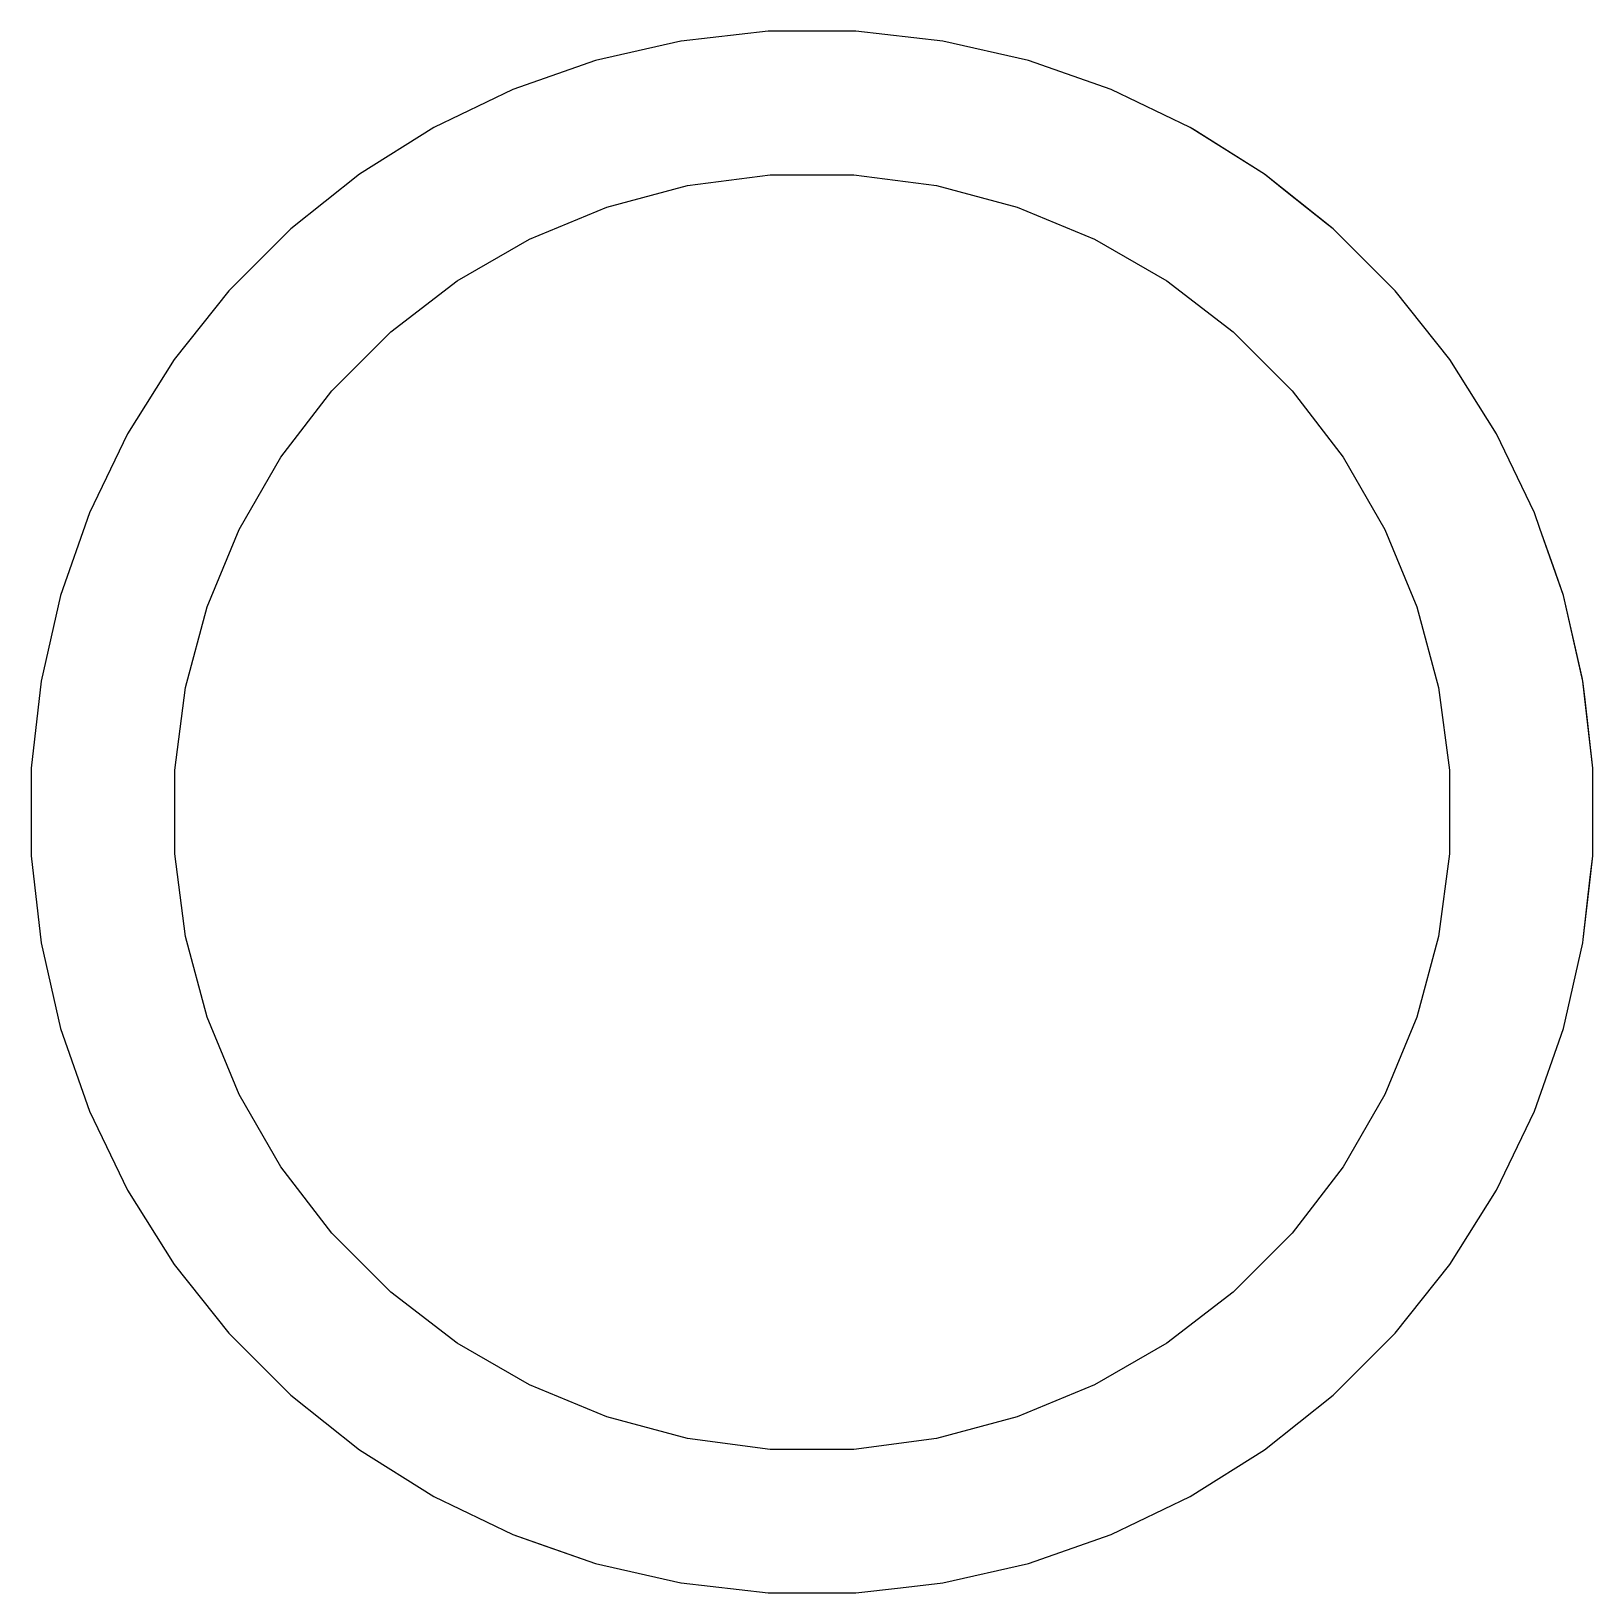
# Model space of a CAD drawing. Header units: inches. Extents: x 6.57 to 9.79, y -8.72 to -3.17.
# Drawn here: x 6.8508 to 7.0673, y -8.0409 to -7.8243 of the extents above; entities that cross this region are included whole.
import ezdxf

# ---------------------------------------------------------------- set-up
doc = ezdxf.new("R2010")
doc.units = ezdxf.units.IN
doc.header["$MEASUREMENT"] = 0
doc.layers.add('In1.Cu', color=91, linetype='CONTINUOUS', true_color=0x7fc87f)

msp = doc.modelspace()

# ---------------------------------------------------------------- linework, layer by layer
at = {"layer": 'In1.Cu', "linetype": 'CONTINUOUS'}
for p, q in [((6.95297, -7.82433), (6.94089, -7.82569)), ((6.95297, -7.82433), (6.94089, -7.82569)), ((6.95297, -7.82433), (6.94089, -7.82569)), ((6.95297, -7.82433), (6.94089, -7.82569)), ((6.96513, -7.82433), (6.95297, -7.82433)), ((6.95297, -7.82433), (6.95297, -7.82433)), ((6.96513, -7.82433), (6.95297, -7.82433)), ((6.95297, -7.82433), (6.95297, -7.82433)), ((6.96513, -7.82433), (6.95297, -7.82433)), ((6.95297, -7.82433), (6.95297, -7.82433)), ((6.96513, -7.82433), (6.95297, -7.82433)), ((6.95297, -7.82433), (6.95297, -7.82433)), ((6.97722, -7.82569), (6.96513, -7.82433)), ((6.96513, -7.82433), (6.96513, -7.82433)), ((6.97722, -7.82569), (6.96513, -7.82433)), ((6.96513, -7.82433), (6.96513, -7.82433)), ((6.97722, -7.82569), (6.96513, -7.82433)), ((6.96513, -7.82433), (6.96513, -7.82433)), ((6.97722, -7.82569), (6.96513, -7.82433)), ((6.96513, -7.82433), (6.96513, -7.82433)), ((6.94088, -7.82569), (6.92903, -7.82839)), ((6.94088, -7.82569), (6.92903, -7.82839)), ((6.94088, -7.82569), (6.92903, -7.82839)), ((6.94088, -7.82569), (6.92903, -7.82839)), ((6.94089, -7.82569), (6.94088, -7.82569)), ((6.94089, -7.82569), (6.94088, -7.82569)), ((6.94089, -7.82569), (6.94088, -7.82569)), ((6.94089, -7.82569), (6.94088, -7.82569)), ((6.98908, -7.82839), (6.97722, -7.82569)), ((6.97722, -7.82569), (6.97722, -7.82569)), ((6.98908, -7.82839), (6.97722, -7.82569)), ((6.97722, -7.82569), (6.97722, -7.82569)), ((6.98908, -7.82839), (6.97722, -7.82569)), ((6.97722, -7.82569), (6.97722, -7.82569)), ((6.98908, -7.82839), (6.97722, -7.82569)), ((6.97722, -7.82569), (6.97722, -7.82569)), ((6.92903, -7.82839), (6.91755, -7.83241)), ((6.92903, -7.82839), (6.91755, -7.83241)), ((6.92903, -7.82839), (6.91755, -7.83241)), ((6.92903, -7.82839), (6.91755, -7.83241)), ((6.92903, -7.82839), (6.92903, -7.82839)), ((6.92903, -7.82839), (6.92903, -7.82839)), ((6.92903, -7.82839), (6.92903, -7.82839)), ((6.92903, -7.82839), (6.92903, -7.82839)), ((7.00056, -7.83241), (6.98908, -7.82839)), ((6.98908, -7.82839), (6.98908, -7.82839)), ((7.00056, -7.83241), (6.98908, -7.82839)), ((6.98908, -7.82839), (6.98908, -7.82839)), ((7.00056, -7.83241), (6.98908, -7.82839)), ((6.98908, -7.82839), (6.98908, -7.82839)), ((7.00056, -7.83241), (6.98908, -7.82839)), ((6.98908, -7.82839), (6.98908, -7.82839)), ((6.91755, -7.83241), (6.90659, -7.83769)), ((6.91755, -7.83241), (6.90659, -7.83769)), ((6.91755, -7.83241), (6.90659, -7.83769)), ((6.91755, -7.83241), (6.90659, -7.83769)), ((6.91755, -7.83241), (6.91755, -7.83241)), ((6.91755, -7.83241), (6.91755, -7.83241)), ((6.91755, -7.83241), (6.91755, -7.83241)), ((6.91755, -7.83241), (6.91755, -7.83241)), ((7.01152, -7.83769), (7.00056, -7.83241)), ((7.00056, -7.83241), (7.00056, -7.83241)), ((7.01152, -7.83769), (7.00056, -7.83241)), ((7.00056, -7.83241), (7.00056, -7.83241)), ((7.01152, -7.83769), (7.00056, -7.83241)), ((7.00056, -7.83241), (7.00056, -7.83241)), ((7.01152, -7.83769), (7.00056, -7.83241)), ((7.00056, -7.83241), (7.00056, -7.83241)), ((6.90659, -7.83769), (6.89629, -7.84416)), ((6.90659, -7.83769), (6.89629, -7.84416)), ((6.90659, -7.83769), (6.89629, -7.84416)), ((6.90659, -7.83769), (6.89629, -7.84416)), ((7.01187, -7.83791), (7.01152, -7.83769)), ((7.02181, -7.84416), (7.01152, -7.83769)), ((7.01152, -7.83769), (7.01152, -7.83769)), ((7.02181, -7.84416), (7.01152, -7.83769)), ((7.01152, -7.83769), (7.01152, -7.83769)), ((7.01205, -7.83802), (7.01152, -7.83769)), ((7.02181, -7.84416), (7.01187, -7.83791)), ((7.02181, -7.84416), (7.01205, -7.83802)), ((6.89629, -7.84416), (6.88678, -7.85174)), ((6.89629, -7.84416), (6.88678, -7.85174)), ((6.89629, -7.84416), (6.88678, -7.85174)), ((6.89629, -7.84416), (6.88678, -7.85174)), ((6.94177, -7.84573), (6.95326, -7.84422)), ((6.94177, -7.84573), (6.95326, -7.84422)), ((6.94177, -7.84573), (6.95326, -7.84422)), ((6.94177, -7.84573), (6.95326, -7.84422)), ((6.95326, -7.84422), (6.96485, -7.84422)), ((6.95326, -7.84422), (6.96485, -7.84422)), ((6.95326, -7.84422), (6.96485, -7.84422)), ((6.95326, -7.84422), (6.96485, -7.84422)), ((6.96485, -7.84422), (6.97633, -7.84573)), ((6.96485, -7.84422), (6.97633, -7.84573)), ((6.96485, -7.84422), (6.97633, -7.84573)), ((6.96485, -7.84422), (6.97633, -7.84573)), ((7.03132, -7.85174), (7.02181, -7.84416)), ((7.02474, -7.84649), (7.02181, -7.84416)), ((7.03132, -7.85174), (7.02181, -7.84416)), ((7.0255, -7.8471), (7.02181, -7.84416)), ((6.93058, -7.84873), (6.94177, -7.84573)), ((6.93058, -7.84873), (6.94177, -7.84573)), ((6.93058, -7.84873), (6.94177, -7.84573)), ((6.93058, -7.84873), (6.94177, -7.84573)), ((6.97633, -7.84573), (6.98753, -7.84873)), ((6.97633, -7.84573), (6.98753, -7.84873)), ((6.97633, -7.84573), (6.98753, -7.84873)), ((6.97633, -7.84573), (6.98753, -7.84873)), ((7.03054, -7.85112), (7.02474, -7.84649)), ((7.0305, -7.85109), (7.0255, -7.8471)), ((6.91987, -7.85317), (6.93058, -7.84873)), ((6.91987, -7.85317), (6.93058, -7.84873)), ((6.91987, -7.85317), (6.93058, -7.84873)), ((6.91987, -7.85317), (6.93058, -7.84873)), ((6.98753, -7.84873), (6.99823, -7.85317)), ((6.98753, -7.84873), (6.99823, -7.85317)), ((6.98753, -7.84873), (6.99823, -7.85317)), ((6.98753, -7.84873), (6.99823, -7.85317)), ((6.88678, -7.85174), (6.87818, -7.86034)), ((6.88678, -7.85174), (6.87818, -7.86034)), ((6.88678, -7.85174), (6.87818, -7.86034)), ((6.88678, -7.85174), (6.87818, -7.86034)), ((7.03132, -7.85174), (7.0305, -7.85109)), ((7.03132, -7.85174), (7.03054, -7.85112)), ((7.03992, -7.86034), (7.03132, -7.85174)), ((7.03992, -7.86034), (7.03132, -7.85174)), ((7.03992, -7.86034), (7.03132, -7.85174)), ((7.03992, -7.86034), (7.03132, -7.85174)), ((6.90984, -7.85896), (6.91987, -7.85317)), ((6.90984, -7.85896), (6.91987, -7.85317)), ((6.90984, -7.85896), (6.91987, -7.85317)), ((6.90984, -7.85896), (6.91987, -7.85317)), ((6.99823, -7.85317), (7.00827, -7.85896)), ((6.99823, -7.85317), (7.00827, -7.85896)), ((6.99823, -7.85317), (7.00827, -7.85896)), ((6.99823, -7.85317), (7.00827, -7.85896)), ((6.90065, -7.86601), (6.90984, -7.85896)), ((6.90065, -7.86601), (6.90984, -7.85896)), ((6.90065, -7.86601), (6.90984, -7.85896)), ((6.90065, -7.86601), (6.90984, -7.85896)), ((7.00827, -7.85896), (7.01746, -7.86601)), ((7.00827, -7.85896), (7.01746, -7.86601)), ((7.00827, -7.85896), (7.01746, -7.86601)), ((7.00827, -7.85896), (7.01746, -7.86601)), ((6.87818, -7.86034), (6.8706, -7.86985)), ((6.87818, -7.86034), (6.8706, -7.86985)), ((6.87818, -7.86034), (6.8706, -7.86985)), ((6.87818, -7.86034), (6.8706, -7.86985)), ((7.04751, -7.86985), (7.03992, -7.86034)), ((7.04751, -7.86985), (7.03992, -7.86034)), ((7.04751, -7.86985), (7.03992, -7.86034)), ((7.04751, -7.86985), (7.03992, -7.86034)), ((6.89245, -7.87421), (6.90065, -7.86601)), ((6.89245, -7.87421), (6.90065, -7.86601)), ((6.89245, -7.87421), (6.90065, -7.86601)), ((6.89245, -7.87421), (6.90065, -7.86601)), ((7.01746, -7.86601), (7.02565, -7.87421)), ((7.01746, -7.86601), (7.02565, -7.87421)), ((7.01746, -7.86601), (7.02565, -7.87421)), ((7.01746, -7.86601), (7.02565, -7.87421)), ((6.8706, -7.86985), (6.86413, -7.88015)), ((6.8706, -7.86985), (6.86413, -7.88015)), ((6.8706, -7.86985), (6.86413, -7.88015)), ((6.8706, -7.86985), (6.86413, -7.88015)), ((7.05398, -7.88015), (7.04751, -7.86985)), ((7.05398, -7.88015), (7.04751, -7.86985)), ((7.05398, -7.88015), (7.04751, -7.86985)), ((7.05398, -7.88015), (7.04751, -7.86985)), ((6.8854, -7.8834), (6.89245, -7.87421)), ((6.8854, -7.8834), (6.89245, -7.87421)), ((6.8854, -7.8834), (6.89245, -7.87421)), ((6.8854, -7.8834), (6.89245, -7.87421)), ((7.02565, -7.87421), (7.03271, -7.8834)), ((7.02565, -7.87421), (7.03271, -7.8834)), ((7.02565, -7.87421), (7.03271, -7.8834)), ((7.02565, -7.87421), (7.03271, -7.8834)), ((6.86413, -7.88015), (6.85885, -7.89111)), ((6.86413, -7.88015), (6.85885, -7.89111)), ((6.86413, -7.88015), (6.85885, -7.89111)), ((6.86413, -7.88015), (6.85885, -7.89111)), ((7.05925, -7.89111), (7.05398, -7.88015)), ((7.05925, -7.89111), (7.05398, -7.88015)), ((7.05925, -7.89111), (7.05398, -7.88015)), ((7.05925, -7.89111), (7.05398, -7.88015)), ((6.8796, -7.89343), (6.8854, -7.8834)), ((6.8796, -7.89343), (6.8854, -7.8834)), ((6.8796, -7.89343), (6.8854, -7.8834)), ((6.8796, -7.89343), (6.8854, -7.8834)), ((7.03271, -7.8834), (7.0385, -7.89343)), ((7.03271, -7.8834), (7.0385, -7.89343)), ((7.03271, -7.8834), (7.0385, -7.89343)), ((7.03271, -7.8834), (7.0385, -7.89343)), ((6.85885, -7.89111), (6.85483, -7.90259)), ((6.85885, -7.89111), (6.85483, -7.90259)), ((6.85885, -7.89111), (6.85483, -7.90259)), ((6.85885, -7.89111), (6.85483, -7.90259)), ((6.85885, -7.89111), (6.85885, -7.89111)), ((6.85885, -7.89111), (6.85885, -7.89111)), ((6.85885, -7.89111), (6.85885, -7.89111)), ((6.85885, -7.89111), (6.85885, -7.89111)), ((7.06002, -7.8933), (7.05925, -7.89111)), ((7.06002, -7.8933), (7.05925, -7.89111)), ((7.06002, -7.8933), (7.05925, -7.89111)), ((7.06002, -7.8933), (7.05925, -7.89111)), ((6.87517, -7.90414), (6.8796, -7.89343)), ((6.87517, -7.90414), (6.8796, -7.89343)), ((6.87517, -7.90414), (6.8796, -7.89343)), ((6.87517, -7.90414), (6.8796, -7.89343)), ((7.0385, -7.89343), (7.04293, -7.90414)), ((7.0385, -7.89343), (7.04293, -7.90414)), ((7.0385, -7.89343), (7.04293, -7.90414)), ((7.0385, -7.89343), (7.04293, -7.90414)), ((7.06327, -7.90259), (7.06002, -7.8933)), ((7.06183, -7.89846), (7.06002, -7.8933)), ((7.06327, -7.90259), (7.06002, -7.8933)), ((7.06327, -7.90259), (7.06002, -7.8933)), ((7.06327, -7.90259), (7.06183, -7.89846)), ((6.85483, -7.90259), (6.85213, -7.91445)), ((6.85483, -7.90259), (6.85213, -7.91445)), ((6.85483, -7.90259), (6.85213, -7.91445)), ((6.85483, -7.90259), (6.85213, -7.91445)), ((6.85483, -7.90259), (6.85483, -7.90259)), ((6.85483, -7.90259), (6.85483, -7.90259)), ((6.85483, -7.90259), (6.85483, -7.90259)), ((6.85483, -7.90259), (6.85483, -7.90259)), ((7.06598, -7.91445), (7.06327, -7.90259)), ((7.06327, -7.90259), (7.06327, -7.90259)), ((7.06587, -7.91396), (7.06327, -7.90259)), ((7.06598, -7.91445), (7.06327, -7.90259)), ((7.06327, -7.90259), (7.06327, -7.90259)), ((7.06598, -7.91445), (7.06327, -7.90259)), ((7.06327, -7.90259), (7.06327, -7.90259)), ((6.87217, -7.91533), (6.87517, -7.90414)), ((6.87217, -7.91533), (6.87517, -7.90414)), ((6.87217, -7.91533), (6.87517, -7.90414)), ((6.87217, -7.91533), (6.87517, -7.90414)), ((7.04293, -7.90414), (7.04593, -7.91533)), ((7.04293, -7.90414), (7.04593, -7.91533)), ((7.04293, -7.90414), (7.04593, -7.91533)), ((7.04293, -7.90414), (7.04593, -7.91533)), ((6.85213, -7.91445), (6.85076, -7.92653)), ((6.85213, -7.91445), (6.85076, -7.92653)), ((6.85213, -7.91445), (6.85076, -7.92653)), ((6.85213, -7.91445), (6.85076, -7.92653)), ((6.85213, -7.91445), (6.85213, -7.91445)), ((6.85213, -7.91445), (6.85213, -7.91445)), ((6.85213, -7.91445), (6.85213, -7.91445)), ((6.85213, -7.91445), (6.85213, -7.91445)), ((6.87066, -7.92682), (6.87217, -7.91533)), ((6.87066, -7.92682), (6.87217, -7.91533)), ((6.87066, -7.92682), (6.87217, -7.91533)), ((6.87066, -7.92682), (6.87217, -7.91533)), ((7.04593, -7.91533), (7.04745, -7.92682)), ((7.04593, -7.91533), (7.04745, -7.92682)), ((7.04593, -7.91533), (7.04745, -7.92682)), ((7.04593, -7.91533), (7.04745, -7.92682)), ((7.06598, -7.91445), (7.06587, -7.91396)), ((7.06621, -7.91649), (7.06598, -7.91445)), ((7.06598, -7.91445), (7.06598, -7.91445)), ((7.06622, -7.91663), (7.06598, -7.91445)), ((7.06598, -7.91445), (7.06598, -7.91445)), ((7.06622, -7.91663), (7.06598, -7.91445)), ((7.06598, -7.91445), (7.06598, -7.91445)), ((7.06622, -7.91663), (7.06598, -7.91445)), ((7.06598, -7.91445), (7.06598, -7.91445)), ((7.06734, -7.92653), (7.06621, -7.91649)), ((7.06734, -7.92653), (7.06622, -7.91663)), ((7.06734, -7.92653), (7.06622, -7.91663)), ((7.06734, -7.92653), (7.06622, -7.91663)), ((6.85076, -7.92653), (6.85076, -7.93869)), ((6.85076, -7.92653), (6.85076, -7.93869)), ((6.85076, -7.92653), (6.85076, -7.93869)), ((6.85076, -7.92653), (6.85076, -7.93869)), ((7.06734, -7.93869), (7.06734, -7.92653)), ((7.06734, -7.93869), (7.06734, -7.92653)), ((7.06734, -7.93869), (7.06734, -7.92653)), ((7.06734, -7.93869), (7.06734, -7.92653)), ((6.87066, -7.93841), (6.87066, -7.92682)), ((6.87066, -7.93841), (6.87066, -7.92682)), ((6.87066, -7.93841), (6.87066, -7.92682)), ((6.87066, -7.93841), (6.87066, -7.92682)), ((7.04745, -7.92682), (7.04745, -7.93841)), ((7.04745, -7.92682), (7.04745, -7.93841)), ((7.04745, -7.92682), (7.04745, -7.93841)), ((7.04745, -7.92682), (7.04745, -7.93841)), ((6.85076, -7.93869), (6.85213, -7.95078)), ((6.85076, -7.93869), (6.85213, -7.95078)), ((6.85076, -7.93869), (6.85213, -7.95078)), ((6.85076, -7.93869), (6.85213, -7.95078)), ((6.87217, -7.94989), (6.87066, -7.93841)), ((6.87217, -7.94989), (6.87066, -7.93841)), ((6.87217, -7.94989), (6.87066, -7.93841)), ((6.87217, -7.94989), (6.87066, -7.93841)), ((7.04745, -7.93841), (7.04593, -7.94989)), ((7.04745, -7.93841), (7.04593, -7.94989)), ((7.04745, -7.93841), (7.04593, -7.94989)), ((7.04745, -7.93841), (7.04593, -7.94989)), ((7.06695, -7.94212), (7.06734, -7.93869)), ((7.067, -7.94167), (7.06734, -7.93869)), ((7.067, -7.94167), (7.06734, -7.93869)), ((7.06702, -7.94156), (7.06734, -7.93869)), ((7.06603, -7.95028), (7.06702, -7.94156)), ((7.06603, -7.95028), (7.067, -7.94167)), ((7.06603, -7.95028), (7.067, -7.94167)), ((7.06603, -7.95028), (7.06695, -7.94212)), ((6.87517, -7.96109), (6.87217, -7.94989)), ((6.87517, -7.96109), (6.87217, -7.94989)), ((6.87517, -7.96109), (6.87217, -7.94989)), ((6.87517, -7.96109), (6.87217, -7.94989)), ((7.04593, -7.94989), (7.04293, -7.96109)), ((7.04593, -7.94989), (7.04293, -7.96109)), ((7.04593, -7.94989), (7.04293, -7.96109)), ((7.04593, -7.94989), (7.04293, -7.96109)), ((7.06598, -7.95078), (7.06603, -7.95028)), ((7.06598, -7.95078), (7.06603, -7.95028)), ((7.06598, -7.95078), (7.06603, -7.95028)), ((7.06598, -7.95078), (7.06603, -7.95028)), ((6.85213, -7.95078), (6.85213, -7.95078)), ((6.85213, -7.95078), (6.85483, -7.96264)), ((6.85213, -7.95078), (6.85213, -7.95078)), ((6.85213, -7.95078), (6.85483, -7.96264)), ((6.85213, -7.95078), (6.85213, -7.95078)), ((6.85213, -7.95078), (6.85483, -7.96264)), ((6.85213, -7.95078), (6.85213, -7.95078)), ((6.85213, -7.95078), (6.85483, -7.96264)), ((7.06327, -7.96264), (7.06598, -7.95078)), ((7.06327, -7.96264), (7.06598, -7.95078)), ((7.06327, -7.96264), (7.06598, -7.95078)), ((7.06327, -7.96264), (7.06598, -7.95078)), ((6.8796, -7.97179), (6.87517, -7.96109)), ((6.8796, -7.97179), (6.87517, -7.96109)), ((6.8796, -7.97179), (6.87517, -7.96109)), ((6.8796, -7.97179), (6.87517, -7.96109)), ((7.04293, -7.96109), (7.0385, -7.97179)), ((7.04293, -7.96109), (7.0385, -7.97179)), ((7.04293, -7.96109), (7.0385, -7.97179)), ((7.04293, -7.96109), (7.0385, -7.97179)), ((6.85483, -7.96264), (6.85483, -7.96264)), ((6.85483, -7.96264), (6.85885, -7.97412)), ((6.85483, -7.96264), (6.85483, -7.96264)), ((6.85483, -7.96264), (6.85885, -7.97412)), ((6.85483, -7.96264), (6.85483, -7.96264)), ((6.85483, -7.96264), (6.85885, -7.97412)), ((6.85483, -7.96264), (6.85483, -7.96264)), ((6.85483, -7.96264), (6.85885, -7.97412)), ((7.05925, -7.97412), (7.06327, -7.96264)), ((7.05925, -7.97412), (7.06327, -7.96264)), ((7.05925, -7.97412), (7.06327, -7.96264)), ((7.05925, -7.97412), (7.06327, -7.96264)), ((6.8854, -7.98183), (6.8796, -7.97179)), ((6.8854, -7.98183), (6.8796, -7.97179)), ((6.8854, -7.98183), (6.8796, -7.97179)), ((6.8854, -7.98183), (6.8796, -7.97179)), ((7.0385, -7.97179), (7.03271, -7.98183)), ((7.0385, -7.97179), (7.03271, -7.98183)), ((7.0385, -7.97179), (7.03271, -7.98183)), ((7.0385, -7.97179), (7.03271, -7.98183)), ((6.85885, -7.97412), (6.85885, -7.97412)), ((6.85885, -7.97412), (6.86413, -7.98508)), ((6.85885, -7.97412), (6.85885, -7.97412)), ((6.85885, -7.97412), (6.86413, -7.98508)), ((6.85885, -7.97412), (6.85885, -7.97412)), ((6.85885, -7.97412), (6.86413, -7.98508)), ((6.85885, -7.97412), (6.85885, -7.97412)), ((6.85885, -7.97412), (6.86413, -7.98508)), ((7.05398, -7.98508), (7.05925, -7.97412)), ((7.05398, -7.98508), (7.05925, -7.97412)), ((7.05398, -7.98508), (7.05925, -7.97412)), ((7.05398, -7.98508), (7.05925, -7.97412)), ((6.89245, -7.99102), (6.8854, -7.98183)), ((6.89245, -7.99102), (6.8854, -7.98183)), ((6.89245, -7.99102), (6.8854, -7.98183)), ((6.89245, -7.99102), (6.8854, -7.98183)), ((7.03271, -7.98183), (7.02565, -7.99102)), ((7.03271, -7.98183), (7.02565, -7.99102)), ((7.03271, -7.98183), (7.02565, -7.99102)), ((7.03271, -7.98183), (7.02565, -7.99102)), ((6.86413, -7.98508), (6.86413, -7.98508)), ((6.86413, -7.98508), (6.8706, -7.99537)), ((6.86413, -7.98508), (6.86413, -7.98508)), ((6.86413, -7.98508), (6.8706, -7.99537)), ((6.86413, -7.98508), (6.86413, -7.98508)), ((6.86413, -7.98508), (6.8706, -7.99537)), ((6.86413, -7.98508), (6.86413, -7.98508)), ((6.86413, -7.98508), (6.8706, -7.99537)), ((7.04751, -7.99537), (7.05398, -7.98508)), ((7.04751, -7.99537), (7.05398, -7.98508)), ((7.04751, -7.99537), (7.05398, -7.98508)), ((7.04751, -7.99537), (7.05398, -7.98508)), ((6.90065, -7.99921), (6.89245, -7.99102)), ((6.90065, -7.99921), (6.89245, -7.99102)), ((6.90065, -7.99921), (6.89245, -7.99102)), ((6.90065, -7.99921), (6.89245, -7.99102)), ((7.02565, -7.99102), (7.01746, -7.99921)), ((7.02565, -7.99102), (7.01746, -7.99921)), ((7.02565, -7.99102), (7.01746, -7.99921)), ((7.02565, -7.99102), (7.01746, -7.99921)), ((6.8706, -7.99537), (6.87818, -8.00488)), ((6.8706, -7.99537), (6.87818, -8.00488)), ((6.8706, -7.99537), (6.87818, -8.00488)), ((6.8706, -7.99537), (6.87818, -8.00488)), ((7.03992, -8.00488), (7.04751, -7.99537)), ((7.03992, -8.00488), (7.04751, -7.99537)), ((7.03992, -8.00488), (7.04751, -7.99537)), ((7.03992, -8.00488), (7.04751, -7.99537)), ((6.90984, -8.00627), (6.90065, -7.99921)), ((6.90984, -8.00627), (6.90065, -7.99921)), ((6.90984, -8.00627), (6.90065, -7.99921)), ((6.90984, -8.00627), (6.90065, -7.99921)), ((7.01746, -7.99921), (7.00827, -8.00627)), ((7.01746, -7.99921), (7.00827, -8.00627)), ((7.01746, -7.99921), (7.00827, -8.00627)), ((7.01746, -7.99921), (7.00827, -8.00627)), ((6.87818, -8.00488), (6.88678, -8.01348)), ((6.87818, -8.00488), (6.88678, -8.01348)), ((6.87818, -8.00488), (6.88678, -8.01348)), ((6.87818, -8.00488), (6.88678, -8.01348)), ((6.91987, -8.01206), (6.90984, -8.00627)), ((6.91987, -8.01206), (6.90984, -8.00627)), ((6.91987, -8.01206), (6.90984, -8.00627)), ((6.91987, -8.01206), (6.90984, -8.00627)), ((7.00827, -8.00627), (6.99823, -8.01206)), ((7.00827, -8.00627), (6.99823, -8.01206)), ((7.00827, -8.00627), (6.99823, -8.01206)), ((7.00827, -8.00627), (6.99823, -8.01206)), ((7.03132, -8.01348), (7.03992, -8.00488)), ((7.03132, -8.01348), (7.03992, -8.00488)), ((7.03132, -8.01348), (7.03992, -8.00488)), ((7.03132, -8.01348), (7.03992, -8.00488)), ((6.93058, -8.01649), (6.91987, -8.01206)), ((6.93058, -8.01649), (6.91987, -8.01206)), ((6.93058, -8.01649), (6.91987, -8.01206)), ((6.93058, -8.01649), (6.91987, -8.01206)), ((6.99823, -8.01206), (6.98753, -8.01649)), ((6.99823, -8.01206), (6.98753, -8.01649)), ((6.99823, -8.01206), (6.98753, -8.01649)), ((6.99823, -8.01206), (6.98753, -8.01649)), ((6.88678, -8.01348), (6.89629, -8.02107)), ((6.88678, -8.01348), (6.89629, -8.02107)), ((6.88678, -8.01348), (6.89629, -8.02107)), ((6.88678, -8.01348), (6.89629, -8.02107)), ((7.02181, -8.02107), (7.03132, -8.01348)), ((7.02181, -8.02107), (7.03132, -8.01348)), ((7.02181, -8.02107), (7.03132, -8.01348)), ((7.02181, -8.02107), (7.03132, -8.01348)), ((6.94177, -8.01949), (6.93058, -8.01649)), ((6.94177, -8.01949), (6.93058, -8.01649)), ((6.94177, -8.01949), (6.93058, -8.01649)), ((6.94177, -8.01949), (6.93058, -8.01649)), ((6.98753, -8.01649), (6.97633, -8.01949)), ((6.98753, -8.01649), (6.97633, -8.01949)), ((6.98753, -8.01649), (6.97633, -8.01949)), ((6.98753, -8.01649), (6.97633, -8.01949)), ((6.95326, -8.02101), (6.94177, -8.01949)), ((6.95326, -8.02101), (6.94177, -8.01949)), ((6.95326, -8.02101), (6.94177, -8.01949)), ((6.95326, -8.02101), (6.94177, -8.01949)), ((6.97633, -8.01949), (6.96485, -8.02101)), ((6.97633, -8.01949), (6.96485, -8.02101)), ((6.97633, -8.01949), (6.96485, -8.02101)), ((6.97633, -8.01949), (6.96485, -8.02101)), ((6.89629, -8.02107), (6.90659, -8.02754)), ((6.89629, -8.02107), (6.90659, -8.02754)), ((6.89629, -8.02107), (6.90659, -8.02754)), ((6.89629, -8.02107), (6.90659, -8.02754)), ((6.96485, -8.02101), (6.95326, -8.02101)), ((6.96485, -8.02101), (6.95326, -8.02101)), ((6.96485, -8.02101), (6.95326, -8.02101)), ((6.96485, -8.02101), (6.95326, -8.02101)), ((7.01152, -8.02754), (7.02181, -8.02107)), ((7.01152, -8.02754), (7.02181, -8.02107)), ((7.01152, -8.02754), (7.02181, -8.02107)), ((7.01152, -8.02754), (7.02181, -8.02107)), ((6.90659, -8.02754), (6.91755, -8.03281)), ((6.90659, -8.02754), (6.91755, -8.03281)), ((6.90659, -8.02754), (6.91755, -8.03281)), ((6.90659, -8.02754), (6.91755, -8.03281)), ((7.00056, -8.03281), (7.01152, -8.02754)), ((7.00056, -8.03281), (7.01152, -8.02754)), ((7.00056, -8.03281), (7.01152, -8.02754)), ((7.00056, -8.03281), (7.01152, -8.02754)), ((6.91755, -8.03281), (6.91755, -8.03281)), ((6.91755, -8.03281), (6.92903, -8.03683)), ((6.91755, -8.03281), (6.91755, -8.03281)), ((6.91755, -8.03281), (6.92903, -8.03683)), ((6.91755, -8.03281), (6.91755, -8.03281)), ((6.91755, -8.03281), (6.92903, -8.03683)), ((6.91755, -8.03281), (6.92137, -8.03415)), ((6.92137, -8.03415), (6.92903, -8.03683)), ((6.98908, -8.03683), (7.00056, -8.03281)), ((6.98908, -8.03683), (7.00056, -8.03281)), ((6.98908, -8.03683), (7.00056, -8.03281)), ((6.98908, -8.03683), (7.00056, -8.03281)), ((6.92903, -8.03683), (6.92903, -8.03683)), ((6.92903, -8.03683), (6.94088, -8.03954)), ((6.92903, -8.03683), (6.92903, -8.03683)), ((6.92903, -8.03683), (6.94088, -8.03954)), ((6.92903, -8.03683), (6.92903, -8.03683)), ((6.92903, -8.03683), (6.94088, -8.03954)), ((6.92903, -8.03683), (6.92903, -8.03683)), ((6.92903, -8.03683), (6.94088, -8.03954)), ((6.97722, -8.03954), (6.98908, -8.03683)), ((6.97722, -8.03954), (6.98908, -8.03683)), ((6.97722, -8.03954), (6.98908, -8.03683)), ((6.97722, -8.03954), (6.98908, -8.03683)), ((6.94088, -8.03954), (6.94088, -8.03954)), ((6.94088, -8.03954), (6.94089, -8.03954)), ((6.94088, -8.03954), (6.94088, -8.03954)), ((6.94088, -8.03954), (6.94089, -8.03954)), ((6.94088, -8.03954), (6.94088, -8.03954)), ((6.94088, -8.03954), (6.94089, -8.03954)), ((6.94088, -8.03954), (6.94088, -8.03954)), ((6.94088, -8.03954), (6.94089, -8.03954)), ((6.94089, -8.03954), (6.94894, -8.04045)), ((6.94089, -8.03954), (6.94894, -8.04045)), ((6.94089, -8.03954), (6.94894, -8.04045)), ((6.94089, -8.03954), (6.94894, -8.04045)), ((6.94894, -8.04045), (6.95297, -8.0409)), ((6.94894, -8.04045), (6.95297, -8.0409)), ((6.94894, -8.04045), (6.95297, -8.0409)), ((6.94894, -8.04045), (6.95297, -8.0409)), ((6.95297, -8.0409), (6.95297, -8.0409)), ((6.95297, -8.0409), (6.95297, -8.0409)), ((6.95297, -8.0409), (6.96513, -8.0409)), ((6.95297, -8.0409), (6.95297, -8.0409)), ((6.95297, -8.0409), (6.95297, -8.0409)), ((6.95297, -8.0409), (6.96513, -8.0409)), ((6.95297, -8.0409), (6.95297, -8.0409)), ((6.95297, -8.0409), (6.95297, -8.0409)), ((6.95297, -8.0409), (6.96513, -8.0409)), ((6.95297, -8.0409), (6.95297, -8.0409)), ((6.95297, -8.0409), (6.95297, -8.0409)), ((6.95297, -8.0409), (6.96513, -8.0409)), ((6.96513, -8.0409), (6.97131, -8.0402)), ((6.96513, -8.0409), (6.97131, -8.0402)), ((6.96513, -8.0409), (6.97131, -8.0402)), ((6.96513, -8.0409), (6.97131, -8.0402)), ((6.96513, -8.0409), (6.96513, -8.0409)), ((6.96513, -8.0409), (6.96513, -8.0409)), ((6.96513, -8.0409), (6.96513, -8.0409)), ((6.96513, -8.0409), (6.96513, -8.0409)), ((6.97131, -8.0402), (6.97722, -8.03954)), ((6.97131, -8.0402), (6.97722, -8.03954)), ((6.97131, -8.0402), (6.97722, -8.03954)), ((6.97131, -8.0402), (6.97722, -8.03954)), ((6.97722, -8.03954), (6.97722, -8.03954)), ((6.97722, -8.03954), (6.97722, -8.03954)), ((6.97722, -8.03954), (6.97722, -8.03954)), ((6.97722, -8.03954), (6.97722, -8.03954)), ((6.97722, -8.03954), (6.97722, -8.03954)), ((6.97722, -8.03954), (6.97722, -8.03954)), ((6.97722, -8.03954), (6.97722, -8.03954)), ((6.97722, -8.03954), (6.97722, -8.03954))]:
    msp.add_line(p, q, dxfattribs=at)

doc.saveas('drawing.dxf')
